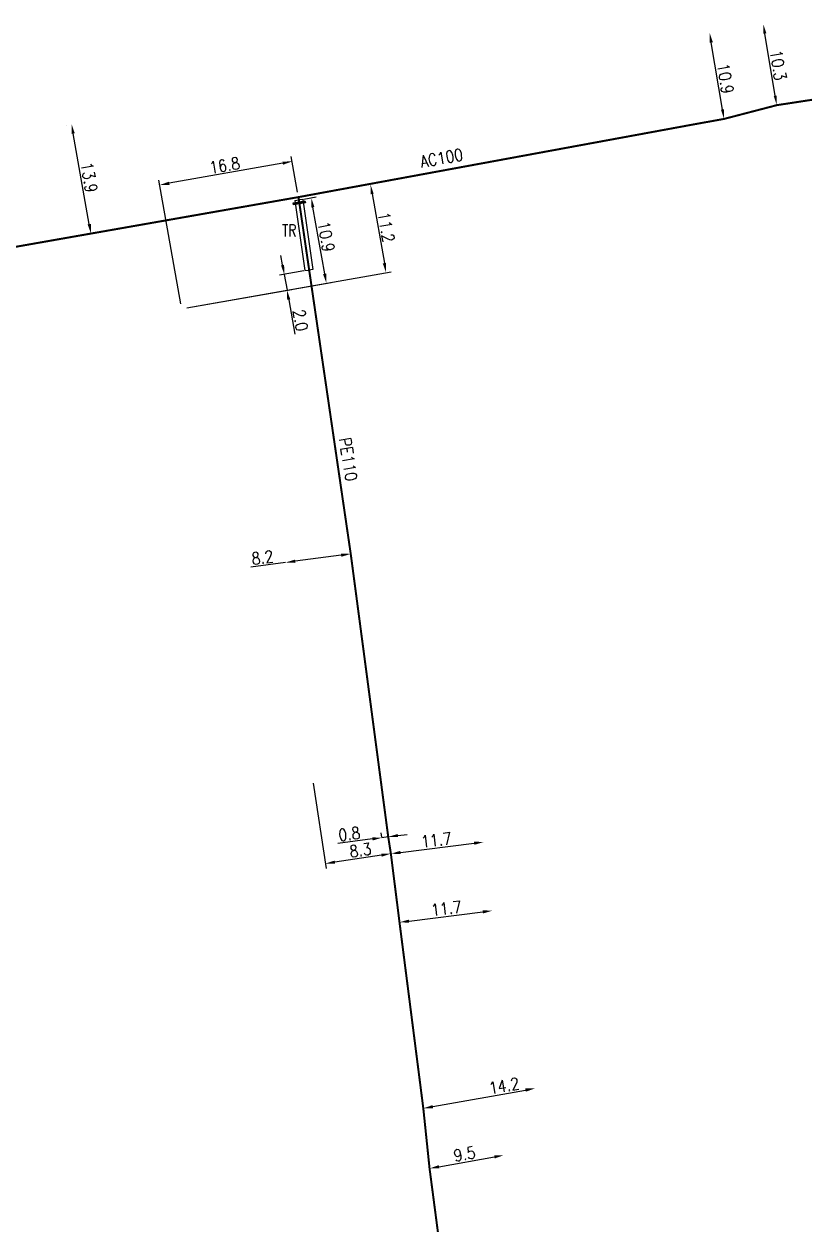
# Model space of a CAD drawing. Header units: millimetres. Extents: x 138998 to 140015, y 127998 to 129006.
# Drawn here: x 139787.6 to 139885.2, y 128173.1 to 128323.2 of the extents above; entities that cross this region are included whole.
import ezdxf
from ezdxf.enums import TextEntityAlignment as Align

# ---------------------------------------------------------------- set-up
doc = ezdxf.new("R2010")
doc.units = ezdxf.units.MM
doc.header["$PDMODE"] = 34
doc.linetypes.add('L_25_AP', pattern=[2000, 1000, 1000])
doc.linetypes.add('L_25_PE', pattern=[2000, 1000, 1000])
doc.layers.get('0').update_dxf_attribs({"linetype": 'CONTINUOUS'})
doc.layers.get('DEFPOINTS').update_dxf_attribs({"linetype": 'CONTINUOUS'})
for name, color, linetype in [('L_150', 1, 'CONTINUOUS'), ('L_340', 7, 'CONTINUOUS'), ('L_400', 7, 'CONTINUOUS')]:
    doc.layers.add(name, color=color, linetype=linetype)
doc.styles.add('G_ROMANS', font='ROMANS.SHX', dxfattribs={"width": 0.75})
doc.styles.get("Standard").update_dxf_attribs({"font": 'romans.shx', "width": 0.85})
doc.dimstyles.get("Standard").update_dxf_attribs({"dimtxt": 1.5, "dimasz": 1.2, "dimexe": 0.625, "dimexo": 0.625, "dimgap": 0.25, "dimtad": 1, "dimdec": 1, "dimzin": 0, "dimdsep": 46, "dimtxsty": 'Standard', "dimcen": -0.5, "dimadec": 0, "dimazin": 0, "dimtfac": 1, "dimtdec": 1, "dimtmove": 0, "dimatfit": 3, "dimfxl": 0, "dimtolj": 1, "dimtzin": 0, "dimarcsym": 0})

# ---------------------------------------------------------------- blocks, each defined once
blk = doc.blocks.new('*D3')
at = {"layer": 'DEFPOINTS', "color": 0, "linetype": 'Continuous', "transparency": 16777216}
for p in [(139851.53, 128190.02), (139851.53, 128190.02), (139837.56, 128187.52)]:
    blk.add_point(p, dxfattribs=at)
at = {"layer": 'L_150', "color": 0, "linetype": 'Continuous', "lineweight": -2, "transparency": 16777216}
blk.add_line((139838.74, 128187.74), (139850.35, 128189.81), dxfattribs=at)
at = {"layer": 'L_150', "color": 0, "linetype": 'Continuous', "transparency": 16777216}
for points in [[(139850.32, 128190.01), (139850.39, 128189.61), (139851.53, 128190.02)], [(139838.7, 128187.93), (139838.77, 128187.54), (139837.56, 128187.52)]]:
    blk.add_solid(points, dxfattribs=at)
at = {"layer": 'L_150', "color": 0, "linetype": 'Continuous', "transparency": 16777216, "insert": (139847.66, 128190.35), "char_height": 1.5, "attachment_point": 5, "rotation": 10.1281}
blk.add_mtext('\\A1;14.2', dxfattribs=at)
blk = doc.blocks.new('*D4')
at = {"layer": 'DEFPOINTS', "color": 0, "linetype": 'Continuous', "transparency": 16777216}
for p in [(139846.19, 128212.25), (139846.19, 128212.25), (139834.58, 128210.8)]:
    blk.add_point(p, dxfattribs=at)
at = {"layer": 'L_150', "color": 0, "linetype": 'Continuous', "lineweight": -2, "transparency": 16777216}
blk.add_line((139835.77, 128210.95), (139845, 128212.1), dxfattribs=at)
at = {"layer": 'L_150', "color": 0, "linetype": 'Continuous', "transparency": 16777216}
for points in [[(139844.97, 128212.3), (139845.02, 128211.9), (139846.19, 128212.25)], [(139835.74, 128211.14), (139835.79, 128210.75), (139834.58, 128210.8)]]:
    blk.add_solid(points, dxfattribs=at)
at = {"layer": 'L_150', "color": 0, "linetype": 'Continuous', "transparency": 16777216, "insert": (139840.43, 128212.54), "char_height": 1.5, "attachment_point": 5, "rotation": 7.1505}
blk.add_mtext('\\A1;11.7', dxfattribs=at)
blk = doc.blocks.new('*D5')
at = {"layer": 'DEFPOINTS', "color": 0, "linetype": 'Continuous', "transparency": 16777216}
for p in [(139832.38, 128221.38), (139832.46, 128220.81), (139833.25, 128220.92)]:
    blk.add_point(p, dxfattribs=at)
at = {"layer": 'L_150', "color": 0, "linetype": 'Continuous', "lineweight": -2, "transparency": 16777216}
for p, q in [((139832.37, 128221.43), (139832.3, 128222)), ((139833.17, 128221.54), (139833.09, 128222.11)), ((139831.19, 128221.22), (139826.86, 128220.65)), ((139833.17, 128221.49), (139832.38, 128221.38)), ((139834.36, 128221.65), (139835.55, 128221.8))]:
    blk.add_line(p, q, dxfattribs=at)
at = {"layer": 'L_150', "color": 0, "linetype": 'Continuous', "transparency": 16777216}
for points in [[(139831.16, 128221.42), (139831.22, 128221.03), (139832.38, 128221.38)], [(139834.34, 128221.84), (139834.39, 128221.45), (139833.17, 128221.49)]]:
    blk.add_solid(points, dxfattribs=at)
at = {"layer": 'L_150', "color": 0, "linetype": 'Continuous', "transparency": 16777216, "insert": (139828.3, 128221.85), "char_height": 1.5, "attachment_point": 5, "rotation": 7.5952}
blk.add_mtext('\\A1;0.8', dxfattribs=at)
blk = doc.blocks.new('*D6')
at = {"layer": 'DEFPOINTS', "color": 0, "linetype": 'Continuous', "transparency": 16777216}
for p in [(139847.64, 128181.67), (139847.64, 128181.67), (139838.34, 128180.01)]:
    blk.add_point(p, dxfattribs=at)
at = {"layer": 'L_150', "color": 0, "linetype": 'Continuous', "lineweight": -2, "transparency": 16777216}
blk.add_line((139839.52, 128180.22), (139846.46, 128181.46), dxfattribs=at)
at = {"layer": 'L_150', "color": 0, "linetype": 'Continuous', "transparency": 16777216}
for points in [[(139846.43, 128181.66), (139846.5, 128181.26), (139847.64, 128181.67)], [(139839.49, 128180.42), (139839.56, 128180.02), (139838.34, 128180.01)]]:
    blk.add_solid(points, dxfattribs=at)
at = {"layer": 'L_150', "color": 0, "linetype": 'Continuous', "transparency": 16777216, "insert": (139842.71, 128181.81), "char_height": 1.5, "attachment_point": 5, "rotation": 10.1281}
blk.add_mtext('\\A1;9.5', dxfattribs=at)
blk = doc.blocks.new('*D218')
at = {"layer": 'DEFPOINTS', "color": 0, "linetype": 'Continuous', "transparency": 16777216}
for p in [(139873.39, 128322.04), (139873.39, 128322.04), (139875.18, 128311.29)]:
    blk.add_point(p, dxfattribs=at)
at = {"layer": 'L_150', "color": 0, "linetype": 'Continuous', "lineweight": -2, "transparency": 16777216}
blk.add_line((139874.99, 128312.48), (139873.58, 128320.86), dxfattribs=at)
at = {"layer": 'L_150', "color": 0, "linetype": 'Continuous', "transparency": 16777216}
for points in [[(139873.78, 128320.89), (139873.39, 128320.83), (139873.39, 128322.04)], [(139875.18, 128312.51), (139874.79, 128312.44), (139875.18, 128311.29)]]:
    blk.add_solid(points, dxfattribs=at)
at = {"layer": 'L_150', "color": 0, "linetype": 'Continuous', "transparency": 16777216, "insert": (139875.35, 128316.34), "char_height": 1.5, "attachment_point": 5, "rotation": 279.4971}
blk.add_mtext('\\A1;10.9', dxfattribs=at)
blk = doc.blocks.new('*D219')
at = {"layer": 'DEFPOINTS', "color": 0, "linetype": 'Continuous', "transparency": 16777216}
for p in [(139880.08, 128323.16), (139880.08, 128323.16), (139881.78, 128313.01)]:
    blk.add_point(p, dxfattribs=at)
at = {"layer": 'L_150', "color": 0, "linetype": 'Continuous', "lineweight": -2, "transparency": 16777216}
blk.add_line((139881.58, 128314.19), (139880.28, 128321.98), dxfattribs=at)
at = {"layer": 'L_150', "color": 0, "linetype": 'Continuous', "transparency": 16777216}
for points in [[(139880.48, 128322.01), (139880.08, 128321.95), (139880.08, 128323.16)], [(139881.78, 128314.22), (139881.39, 128314.16), (139881.78, 128313.01)]]:
    blk.add_solid(points, dxfattribs=at)
at = {"layer": 'L_150', "color": 0, "linetype": 'Continuous', "transparency": 16777216, "insert": (139881.96, 128318), "char_height": 1.5, "attachment_point": 5, "rotation": 279.4971}
blk.add_mtext('\\A1;10.3', dxfattribs=at)
blk = doc.blocks.new('*D233')
at = {"layer": 'DEFPOINTS', "color": 0, "linetype": 'Continuous', "transparency": 16777216}
for p in [(139793.56, 128310.64), (139793.56, 128310.64), (139795.98, 128296.95)]:
    blk.add_point(p, dxfattribs=at)
at = {"layer": 'L_150', "color": 0, "linetype": 'Continuous', "lineweight": -2, "transparency": 16777216}
for p, q in [((139792.94, 128310.53), (139792.94, 128310.53)), ((139795.77, 128298.13), (139793.77, 128309.46))]:
    blk.add_line(p, q, dxfattribs=at)
at = {"layer": 'L_150', "color": 0, "linetype": 'Continuous', "transparency": 16777216}
for points in [[(139793.96, 128309.49), (139793.57, 128309.42), (139793.56, 128310.64)], [(139795.97, 128298.16), (139795.57, 128298.09), (139795.98, 128296.95)]]:
    blk.add_solid(points, dxfattribs=at)
at = {"layer": 'L_150', "color": 0, "linetype": 'Continuous', "transparency": 16777216, "insert": (139795.75, 128303.97), "char_height": 1.5, "attachment_point": 5, "rotation": 280.0364}
blk.add_mtext('\\A1;13.9', dxfattribs=at)
blk = doc.blocks.new('*D234')
at = {"layer": 'DEFPOINTS', "color": 0, "linetype": 'Continuous', "transparency": 16777216}
for p in [(139804.6, 128303.03), (139821.95, 128301.49), (139807.35, 128287.53)]:
    blk.add_point(p, dxfattribs=at)
at = {"layer": 'L_150', "color": 0, "linetype": 'Continuous', "lineweight": -2, "transparency": 16777216}
for p, q in [((139821.84, 128302.11), (139821.04, 128306.59)), ((139819.97, 128305.76), (139805.78, 128303.24)), ((139807.24, 128288.15), (139804.49, 128303.64))]:
    blk.add_line(p, q, dxfattribs=at)
at = {"layer": 'L_150', "color": 0, "linetype": 'Continuous', "transparency": 16777216}
for points in [[(139819.93, 128305.96), (139820, 128305.56), (139821.15, 128305.97)], [(139805.75, 128303.44), (139805.82, 128303.04), (139804.6, 128303.03)]]:
    blk.add_solid(points, dxfattribs=at)
at = {"layer": 'L_150', "color": 0, "linetype": 'Continuous', "transparency": 16777216, "insert": (139812.7, 128305.48), "char_height": 1.5, "attachment_point": 5, "rotation": 10.0783}
blk.add_mtext('\\A1;16.8', dxfattribs=at)
blk = doc.blocks.new('*D235')
at = {"layer": 'DEFPOINTS', "color": 0, "linetype": 'Continuous', "transparency": 16777216}
for p in [(139830.95, 128303.08), (139832.9, 128292.06), (139807.35, 128287.53)]:
    blk.add_point(p, dxfattribs=at)
at = {"layer": 'L_150', "color": 0, "linetype": 'Continuous', "lineweight": -2, "transparency": 16777216}
for p, q in [((139831.16, 128301.9), (139832.69, 128293.24)), ((139807.97, 128287.64), (139833.52, 128292.17))]:
    blk.add_line(p, q, dxfattribs=at)
at = {"layer": 'L_150', "color": 0, "linetype": 'Continuous', "transparency": 16777216}
for points in [[(139831.35, 128301.94), (139830.96, 128301.87), (139830.95, 128303.08)], [(139832.89, 128293.28), (139832.49, 128293.21), (139832.9, 128292.06)]]:
    blk.add_solid(points, dxfattribs=at)
at = {"layer": 'L_150', "color": 0, "linetype": 'Continuous', "transparency": 16777216, "insert": (139832.91, 128297.75), "char_height": 1.5, "attachment_point": 5, "rotation": 280.0436}
blk.add_mtext('\\A1;11.2', dxfattribs=at)
blk = doc.blocks.new('*D236')
at = {"layer": 'DEFPOINTS', "color": 0, "linetype": 'Continuous', "transparency": 16777216}
for p in [(139821.98, 128301.14), (139823.54, 128301.42), (139807.35, 128287.53)]:
    blk.add_point(p, dxfattribs=at)
at = {"layer": 'L_400', "color": 0, "linetype": 'Continuous', "lineweight": -2, "transparency": 16777216}
for p, q in [((139822.6, 128301.25), (139824.15, 128301.53)), ((139825.22, 128291.92), (139823.74, 128300.24)), ((139807.97, 128287.64), (139826.04, 128290.84))]:
    blk.add_line(p, q, dxfattribs=at)
at = {"layer": 'L_400', "color": 0, "linetype": 'Continuous', "transparency": 16777216}
for points in [[(139823.94, 128300.27), (139823.55, 128300.2), (139823.54, 128301.42)], [(139825.42, 128291.95), (139825.02, 128291.88), (139825.43, 128290.74)]]:
    blk.add_solid(points, dxfattribs=at)
at = {"layer": 'L_400', "color": 0, "linetype": 'Continuous', "transparency": 16777216, "insert": (139825.41, 128296.56), "char_height": 1.5, "attachment_point": 5, "rotation": 280.0436}
blk.add_mtext('\\A1;10.9', dxfattribs=at)
blk = doc.blocks.new('*D237')
at = {"layer": 'DEFPOINTS', "color": 0, "linetype": 'Continuous', "transparency": 16777216}
for p in [(139845.11, 128220.84), (139845.11, 128220.84), (139833.5, 128219.38)]:
    blk.add_point(p, dxfattribs=at)
at = {"layer": 'L_150', "color": 0, "linetype": 'Continuous', "lineweight": -2, "transparency": 16777216}
blk.add_line((139834.69, 128219.53), (139843.92, 128220.69), dxfattribs=at)
at = {"layer": 'L_150', "color": 0, "linetype": 'Continuous', "transparency": 16777216}
for points in [[(139843.9, 128220.89), (139843.95, 128220.49), (139845.11, 128220.84)], [(139834.67, 128219.73), (139834.72, 128219.33), (139833.5, 128219.38)]]:
    blk.add_solid(points, dxfattribs=at)
at = {"layer": 'L_150', "color": 0, "linetype": 'Continuous', "transparency": 16777216, "insert": (139839.18, 128221.1), "char_height": 1.5, "attachment_point": 5, "rotation": 7.1577}
blk.add_mtext('\\A1;11.7', dxfattribs=at)
blk = doc.blocks.new('*D238')
at = {"layer": 'DEFPOINTS', "color": 0, "linetype": 'Continuous', "transparency": 16777216}
for p in [(139828.48, 128256.88), (139820.33, 128255.81), (139820.33, 128255.81)]:
    blk.add_point(p, dxfattribs=at)
at = {"layer": 'L_150', "color": 0, "linetype": 'Continuous', "lineweight": -2, "transparency": 16777216}
for p, q in [((139827.29, 128256.72), (139821.52, 128255.96)), ((139820.33, 128255.81), (139816, 128255.24))]:
    blk.add_line(p, q, dxfattribs=at)
at = {"layer": 'L_150', "color": 0, "linetype": 'Continuous', "transparency": 16777216}
for points in [[(139827.26, 128256.92), (139827.31, 128256.52), (139828.48, 128256.88)], [(139821.5, 128256.16), (139821.55, 128255.76), (139820.33, 128255.81)]]:
    blk.add_solid(points, dxfattribs=at)
at = {"layer": 'L_150', "color": 0, "linetype": 'Continuous', "transparency": 16777216, "insert": (139817.44, 128256.43), "char_height": 1.5, "attachment_point": 5, "rotation": 7.5073}
blk.add_mtext('\\A1;8.2', dxfattribs=at)
blk = doc.blocks.new('*D350')
at = {"layer": 'DEFPOINTS', "color": 0, "linetype": 'Continuous', "transparency": 16777216}
for p in [(139823.24, 128292.38), (139820.51, 128289.86), (139807.35, 128287.53)]:
    blk.add_point(p, dxfattribs=at)
at = {"layer": 'L_400', "color": 0, "linetype": 'Continuous', "lineweight": -2, "transparency": 16777216}
for p, q in [((139819.95, 128293.02), (139819.75, 128294.2)), ((139822.63, 128292.27), (139819.55, 128291.73)), ((139820.16, 128291.83), (139820.51, 128289.86)), ((139807.97, 128287.64), (139821.13, 128289.97)), ((139820.72, 128288.68), (139821.48, 128284.38))]:
    blk.add_line(p, q, dxfattribs=at)
at = {"layer": 'L_400', "color": 0, "linetype": 'Continuous', "transparency": 16777216}
for points in [[(139820.15, 128293.05), (139819.76, 128292.98), (139820.16, 128291.83)], [(139820.92, 128288.72), (139820.53, 128288.65), (139820.51, 128289.86)]]:
    blk.add_solid(points, dxfattribs=at)
at = {"layer": 'L_400', "color": 0, "linetype": 'Continuous', "transparency": 16777216, "insert": (139822.19, 128286.11), "char_height": 1.5, "attachment_point": 5, "rotation": 280.0436}
blk.add_mtext('\\A1;2.0', dxfattribs=at)
blk = doc.blocks.new('*D351')
at = {"layer": 'DEFPOINTS', "color": 0, "linetype": 'Continuous', "transparency": 16777216}
for p in [(139823.71, 128228.82), (139833.5, 128219.38), (139825.31, 128218.15)]:
    blk.add_point(p, dxfattribs=at)
at = {"layer": 'L_150', "color": 0, "linetype": 'Continuous', "lineweight": -2, "transparency": 16777216}
for p, q in [((139823.8, 128228.2), (139825.4, 128217.53)), ((139832.32, 128219.2), (139826.5, 128218.33))]:
    blk.add_line(p, q, dxfattribs=at)
at = {"layer": 'L_150', "color": 0, "linetype": 'Continuous', "transparency": 16777216}
for points in [[(139832.29, 128219.4), (139832.35, 128219), (139833.5, 128219.38)], [(139826.47, 128218.52), (139826.53, 128218.13), (139825.31, 128218.15)]]:
    blk.add_solid(points, dxfattribs=at)
at = {"layer": 'L_150', "color": 0, "linetype": 'Continuous', "transparency": 16777216, "insert": (139829.69, 128219.82), "char_height": 1.5, "attachment_point": 5, "rotation": 8.5436}
blk.add_mtext('\\A1;8.3', dxfattribs=at)
blk = doc.blocks.new('L_340_19')
at = {"linetype": 'Continuous'}
blk.add_hatch(color=0, dxfattribs=at).paths.add_polyline_path([(0.125, 0.75), (-0.125, 0.75), (-0.125, -0.75), (0.125, -0.75)])
at = {"color": 0, "linetype": 'Continuous'}
blk.add_lwpolyline([(-0.125, 0.75), (0.125, 0.75), (0.125, -0.75), (-0.125, -0.75)], close=True, dxfattribs=at)
at = {"color": 0, "linetype": 'Continuous', "style": 'G_ROMANS', "width": 0.75}
for tag, height, flags, p in [('TR', 1.5, 8, (0, 3)), ('DEF_LEG', 1.2, 3, (0, -5)), ('DEF_COUP', 1.2, 3, (0, -7.5)), ('DEF_TYPE', 1.2, 3, (0, -10))]:
    blk.add_attdef(tag, text='', height=height, dxfattribs=dict(at, flags=flags)).set_placement(p, align=Align.MIDDLE)

msp = doc.modelspace()

# ---------------------------------------------------------------- linework, layer by layer
at = {"layer": 'L_150', "linetype": 'L_25_AP', "flags": 128}
msp.add_lwpolyline([(139908.68, 128317.43, 0.25, 0.25, 0), (139905.25, 128317.28, 0.25, 0.25, 0), (139895.33, 128315.08, 0.25, 0.25, 0), (139881.78, 128313.01, 0.25, 0.25, 0), (139875.18, 128311.29, 0.25, 0.25, 0), (139871.41, 128310.61, 0.25, 0.25, 0), (139871.41, 128310.61, 0.25, 0.25, 0), (139821.94, 128301.51, 0.25, 0.25, 0), (139795.98, 128296.95, 0.25, 0.25, 0), (139781.32, 128294.37, 0.25, 0.25, 0), (139780.34, 128295.95, 0.25, 0.25, 0), (139621.18, 128266.7, 0.25, 0.25, 0), (139615.52, 128272.53, 0, 0, 0)], format="xyseb", dxfattribs=at)
at = {"layer": 'L_150', "linetype": 'L_25_PE', "const_width": 0.25, "flags": 128}
for points in [[(139821.95, 128301.49), (139821.96, 128301.39)], [(139822.05, 128300.79), (139828.48, 128256.88), (139833.17, 128221.49), (139833.5, 128219.38), (139834.58, 128210.8), (139837.56, 128187.52), (139838.34, 128180.01), (139840.58, 128162.94), (139841.71, 128157.72), (139843.95, 128152.73), (139851, 128140.31), (139851.03, 128137.43), (139852.64, 128134.74), (139855.05, 128130.13), (139857.06, 128125.53), (139863.24, 128114.93), (139872.23, 128104.64), (139877.48, 128097.8), (139885.77, 128087.22), (139898.87, 128069.56), (139906.5, 128063.29), (139909.36, 128060.78)]]:
    msp.add_lwpolyline(points, dxfattribs=at)
at = {"layer": 'L_150', "linetype": 'L_25_AP', "const_width": 0.25, "flags": 128}
msp.add_lwpolyline([(139821.95, 128301.49), (139822.05, 128300.79)], dxfattribs=at)
at = {"layer": 'L_400', "color": 7, "linetype": 'CONTINUOUS'}
for p, q in [((139821.5, 128301.08), (139822, 128301.15)), ((139821.5, 128301.08), (139822.75, 128292.31)), ((139822.49, 128301.22), (139822, 128301.15)), ((139822.49, 128301.22), (139823.74, 128292.45)), ((139823.74, 128292.45), (139823.24, 128292.38)), ((139822.75, 128292.31), (139823.24, 128292.38))]:
    msp.add_line(p, q, dxfattribs=at)

# ---------------------------------------------------------------- block references
at = {"layer": 'L_340'}
ref = msp.add_blockref('L_340_19', (139822.04, 128300.79), dxfattribs=dict(at, rotation=279.9690597386275))
ref.add_attrib('TR', 'TR', dxfattribs={"layer": '0', "color": 0, "linetype": 'Continuous', "height": 1.5, "style": 'G_ROMANS', "width": 0.75, "flags": 8}).set_placement((139820.79, 128297.34), align=Align.MIDDLE)

# ---------------------------------------------------------------- texts
at = {"layer": 'L_150', "linetype": 'Continuous', "width": 0.85}
for s, rotation, p in [('AC100', 10.0022, (139837.3, 128305.19)), ('PE110', 279.1676, (139826.99, 128271.28))]:
    msp.add_text(s, height=1.5, rotation=rotation, dxfattribs=at).set_placement(p)

# ---------------------------------------------------------------- dimensions: what is measured, and where the dimension line sits
at = {"layer": 'L_150', "linetype": 'Continuous'}
for base, p1, p2, angle, picture, middle, dimtype in [((139880.08, 128323.16), (139881.78, 128313.01), (139880.08, 128323.16), 279.4971, '*D219', (139880.97, 128317.84), 160), ((139873.39, 128322.04), (139875.18, 128311.29), (139873.39, 128322.04), 279.4971, '*D218', (139874.37, 128316.18), 160), ((139793.56, 128310.64), (139795.98, 128296.95), (139793.56, 128310.64), 280.0364, '*D233', (139794.77, 128303.79), 160), ((139804.6, 128303.03), (139821.95, 128301.49), (139807.35, 128287.53), 10.0783, '*D234', (139812.88, 128304.5), 160), ((139832.9, 128292.06), (139830.95, 128303.08), (139807.35, 128287.53), 100.0436, '*D235', (139831.92, 128297.57), 160), ((139820.33, 128255.81), (139828.48, 128256.88), (139820.33, 128255.81), 7.5073, '*D238', (139817.57, 128255.44), 160), ((139825.31, 128218.15), (139833.5, 128219.38), (139823.71, 128228.82), 8.5436, '*D351', (139829.84, 128218.83), 160), ((139832.38, 128221.38), (139833.25, 128220.92), (139832.46, 128220.81), 187.5952, '*D5', (139828.43, 128220.86), 161), ((139845.11, 128220.84), (139833.5, 128219.38), (139845.11, 128220.84), 187.1577, '*D237', (139839.31, 128220.11), 160), ((139846.19, 128212.25), (139834.58, 128210.8), (139846.19, 128212.25), 7.1505, '*D4', (139840.55, 128211.54), 161), ((139851.53, 128190.02), (139837.56, 128187.52), (139851.53, 128190.02), 10.1281, '*D3', (139847.84, 128189.36), 161), ((139847.6447, 128181.6719), (139838.3419, 128180.0102), (139847.6447, 128181.6719), 10.1281, '*D6', (139842.8878, 128180.8222), 161)]:
    dim = msp.add_linear_dim(base=base, p1=p1, p2=p2, angle=angle, dimstyle='Standard', dxfattribs=at)
    dim.commit()
    dim.dimension.update_dxf_attribs({"geometry": picture, "text_midpoint": middle, "dimtype": dimtype})
at = {"layer": 'L_400', "linetype": 'Continuous'}
for base, p1, p2, angle, picture, middle in [((139823.5352, 128301.4199), (139807.3542, 128287.5342), (139821.9817, 128301.1448), 280.0436, '*D236', (139824.4273, 128296.3831)), ((139820.51, 128289.86), (139823.24, 128292.38), (139807.35, 128287.53), 100.0436, '*D350', (139821.21, 128285.94))]:
    dim = msp.add_linear_dim(base=base, p1=p1, p2=p2, angle=angle, dimstyle='Standard', dxfattribs=at)
    dim.commit()
    dim.dimension.update_dxf_attribs({"geometry": picture, "text_midpoint": middle, "dimtype": 160})

doc.saveas('drawing.dxf')
